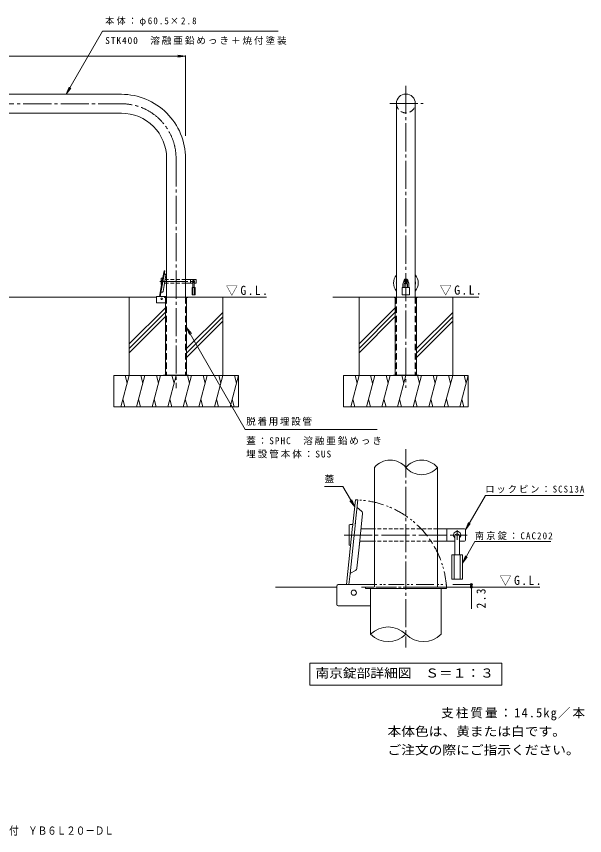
# Model space of a CAD drawing. Units: millimetres, scale not verified, with parts at other scales. Extents: x -1825 to 1818, y -1387 to 1239.
# Drawn here: x -4 to 1818, y -1387 to 1239 of the extents above; entities that cross this region are included whole.
import ezdxf
from ezdxf.enums import TextEntityAlignment as Align

# ---------------------------------------------------------------- set-up
doc = ezdxf.new("R2010")
doc.units = ezdxf.units.MM
doc.header["$LTSCALE"] = 10
doc.header["$PDMODE"] = 32
doc.header["$PDSIZE"] = 8
for name, pattern in [('CHAIN1', [8, 5, -1, 1, -1]), ('CHAIN2', [12, 9, -1, 1, -1]), ('DASHED1', [1.8, 1.2, -0.6]), ('DASHED2', [3, 2, -1]), ('DOUBLE_CHAIN1', [8.8, 5, -1, 0.6, -0.6, 0.6, -1])]:
    doc.linetypes.add(name, pattern=pattern)
for name, color, linetype, lineweight in [('C-0', 4, 'Continuous', 9), ('C-1', 7, 'Continuous', 9), ('C-2', 4, 'Continuous', 9), ('C-3', 3, 'DASHED2', 9), ('C-4', 7, 'Continuous', 9), ('C-5', 7, 'Continuous', 9), ('C-6', 7, 'Continuous', 9), ('C-A', 2, 'Continuous', 9), ('C-E', 6, 'Continuous', 5), ('D-0', 4, 'Continuous', 9), ('D-1', 3, 'Continuous', 9), ('D-2', 4, 'Continuous', 9), ('D-4', 7, 'Continuous', 9), ('D-5', 7, 'Continuous', 9), ('D-6', 7, 'Continuous', 9), ('D-A', 2, 'Continuous', 9), ('D-E', 6, 'Continuous', 5)]:
    doc.layers.add(name, color=color, linetype=linetype, lineweight=lineweight)
doc.layers.add('F-5_F-5ﾚｲﾔ', color=2, linetype='Continuous')
doc.layers.add('F-F_F-Fﾚｲﾔ', color=2, linetype='Continuous')
doc.styles.add('ＭＳ ゴシック', font='')
doc.styles.get('ＭＳ ゴシック').set_extended_font_data('MS Gothic')

msp = doc.modelspace()

# ---------------------------------------------------------------- linework, layer by layer
at = {"layer": 'C-0', "color": 7, "linetype": 'CHAIN2'}
for p, q in [((1245.25, 1016.02), (1245.25, 47.85)), ((-461.42, 958.61), (333.33, 958.61)), ((1193.36, 959.5), (1300.39, 959.5)), ((508.33, 783.61), (508.33, 46.96)), ((456.47, 389.1), (575.07, 389.1))]:
    msp.add_line(p, q, dxfattribs=at)
at = {"layer": 'C-0'}
for p, q in [((1238.25, 389.94), (1238.25, 388.03)), ((1252.25, 389.94), (1252.25, 388.03)), ((470.83, 338.86), (508.33, 338.86)), ((470.83, 338.86), (470.83, 337.36)), ((470.83, 337.36), (474.33, 337.36)), ((474.33, 337.36), (474.33, 88.86)), ((545.83, 338.86), (508.33, 338.86)), ((542.33, 337.36), (542.33, 88.86)), ((542.33, 337.36), (545.83, 337.36)), ((545.83, 338.86), (545.83, 337.36)), ((545.83, 338.86), (545.83, 337.36)), ((1207.75, 338.86), (1227.75, 338.86)), ((1207.75, 338.86), (1207.75, 337.36)), ((1207.75, 338.86), (1207.75, 337.36)), ((1207.75, 337.36), (1211.25, 337.36)), ((1211.25, 337.36), (1211.25, 88.86)), ((1282.75, 338.86), (1262.75, 338.86)), ((1279.25, 337.36), (1279.25, 88.86)), ((1282.75, 337.36), (1279.25, 337.36)), ((1282.75, 338.86), (1282.75, 337.36))]:
    msp.add_line(p, q, dxfattribs=at)
at = {"layer": 'C-0', "linetype": 'DASHED2'}
for p, q in [((475.83, 337.36), (475.83, 88.86)), ((540.83, 337.36), (540.83, 88.86)), ((1212.75, 337.36), (1212.75, 88.86)), ((1277.75, 337.36), (1277.75, 88.86))]:
    msp.add_line(p, q, dxfattribs=at)
at = {"layer": 'C-0', "color": 7, "linetype": 'CHAIN2'}
msp.add_arc((333.33, 783.61), 175, 0, 90.00024, dxfattribs=at)
at = {"layer": 'C-0'}
for centre, start, end in [((1245.25, 389.94), 359.99939, 180.00061), ((1245.25, 388.03), 179.99939, 187.6925), ((1245.25, 388.03), 229.58139, 310.41597), ((1245.25, 388.03), 352.30522, 0.00061)]:
    msp.add_arc(centre, 7, start, end, dxfattribs=at)
at = {"layer": 'C-0', "linetype": 'DASHED2'}
for centre, start, end in [((474.33, 337.36), 0, 90), ((542.33, 337.36), 90, 180), ((1211.25, 337.36), 0, 90), ((1279.25, 337.36), 90, 180)]:
    msp.add_arc(centre, 1.5, start, end, dxfattribs=at)
at = {"layer": 'C-1', "color": 3}
for p, q in [((1215, 443.84), (1215, 338.86)), ((1275.5, 428.34), (1275.5, 338.86)), ((445.58, 322.16), (445.58, 339.66)), ((447.08, 341.16), (478.08, 341.16)), ((447.08, 320.66), (474.33, 320.66))]:
    msp.add_line(p, q, dxfattribs=at)
at = {"layer": 'C-1'}
for p, q in [((468.33, 88.86), (548.33, 88.86)), ((468.33, 88.86), (468.33, 87.36)), ((495.83, 88.86), (495.83, 87.36)), ((520.83, 88.86), (520.83, 87.36)), ((548.33, 88.86), (548.33, 87.36)), ((1205.25, 88.86), (1205.25, 87.36)), ((1285.25, 88.86), (1205.25, 88.86)), ((1232.75, 88.86), (1232.75, 87.36)), ((1257.75, 88.86), (1257.75, 87.36)), ((1285.25, 88.86), (1285.25, 87.36))]:
    msp.add_line(p, q, dxfattribs=at)
at = {"layer": 'C-1', "color": 3}
for centre, start, end in [((447.08, 339.66), 90, 180), ((447.08, 322.16), 180, 270)]:
    msp.add_arc(centre, 1.5, start, end, dxfattribs=at)
at = {"layer": 'C-2', "color": 3}
for p, q in [((-461.42, 988.86), (333.33, 988.86)), ((1215, 959.5), (1215, 409.47)), ((1275.5, 959.5), (1275.5, 409.54)), ((-461.42, 928.36), (333.33, 928.36)), ((478.08, 783.61), (478.08, 338.86)), ((538.58, 783.61), (538.58, 338.86))]:
    msp.add_line(p, q, dxfattribs=at)
at = {"layer": 'C-2'}
for p, q in [((457.77, 341.16), (472.16, 422.8)), ((455.43, 341.16), (465.31, 397.16)), ((470.18, 377.01), (475.72, 408.4)), ((474.88, 411.04), (471.07, 414.86)), ((466.62, 356.83), (471.12, 382.34)), ((464.95, 354.64), (460.04, 352.35))]:
    msp.add_line(p, q, dxfattribs=at)
msp.add_lwpolyline([(465.08, 395.87), (469.9, 423.2), (472.16, 422.8)], dxfattribs=at)
at = {"layer": 'C-2', "color": 3}
for centre, radius, end in [((333.33, 783.61), 205.25, 90.00023), ((1245.25, 959.5), 30.25, 180), ((333.33, 783.61), 144.75, 90.0002)]:
    msp.add_arc(centre, radius, 0, end, dxfattribs=at)
at = {"layer": 'C-2', "color": 3, "linetype": 'DASHED2'}
msp.add_arc((1245.25, 959.5), 30.25, 180.00047, 0.00047, dxfattribs=at)
at = {"layer": 'C-2'}
for centre, radius, start, end in [((471.56, 415.35), 0.7, 169.99799, 224.99889), ((472.76, 408.92), 3, 349.99956, 44.99919), ((460.34, 351.71), 0.7, 115.00227, 170.00244), ((463.67, 357.35), 3, 295.00172, 349.99965)]:
    msp.add_arc(centre, radius, start, end, dxfattribs=at)
for major_axis, start_param, end_param in [((39.75, 0), 2.435662, 3.8475233), ((39.75, 0), 5.5772489, 6.9870586), ((30.75, 0), 2.9610315, 3.3221538), ((30.75, 0), 6.1025973, 6.4637734)]:
    msp.add_ellipse((1245.25, 384), major_axis=major_axis, ratio=0.9945, start_param=start_param, end_param=end_param, dxfattribs=at)
at = {"layer": 'C-3'}
for p, q in [((478.08, 338.86), (478.08, 88.86)), ((538.58, 338.86), (538.58, 88.86)), ((1215, 338.86), (1215, 88.86)), ((1275.5, 338.86), (1275.5, 88.86))]:
    msp.add_line(p, q, dxfattribs=at)
at = {"layer": 'C-4'}
for p, q in [((-1461.42, 1110.75), (538.58, 1110.75)), ((538.58, 1110.75), (513.79, 1114.01)), ((538.58, 1110.75), (513.79, 1107.49)), ((538.58, 1113.75), (538.58, 855.69))]:
    msp.add_line(p, q, dxfattribs=at)
at = {"layer": 'C-5'}
for p, q in [((156.09, 988.86), (272.71, 1190.86)), ((272.71, 1190.86), (836.08, 1190.86)), ((156.09, 988.86), (165.66, 1011.96)), ((156.09, 988.86), (171.31, 1008.69)), ((1242.75, 384.33), (1242.75, 393.87)), ((1247.75, 384.33), (1247.75, 393.87)), ((542.33, 241.72), (557.55, 221.88)), ((542.33, 241.72), (551.9, 218.62)), ((542.33, 241.72), (729.68, -85.11)), ((1153.23, -85.11), (729.68, -85.11))]:
    msp.add_line(p, q, dxfattribs=at)
for centre, radius, start, end in [((1245.25, 389.1), 6, 349.8367, 190.1633), ((1243.75, 393.87), 1, 107.45982, 180), ((1246.75, 393.87), 1, 0, 72.54018), ((1245.25, 389.1), 6, 234.7027, 305.2973), ((1243.75, 384.33), 1, 180, 252.54018), ((1246.75, 384.33), 1, 287.45982, 0)]:
    msp.add_arc(centre, radius, start, end, dxfattribs=at)
at = {"layer": 'C-6'}
for p, q in [((460.59, 380.1), (460.59, 398.1)), ((461.59, 399.1), (465.65, 399.1)), ((478.08, 395.1), (473.37, 395.1)), ((571.59, 395.1), (538.58, 395.1)), ((554.59, 395.1), (554.59, 383.1)), ((572.59, 394.1), (572.59, 384.1)), ((462.12, 379.1), (461.59, 379.1)), ((478.08, 383.1), (471.26, 383.1)), ((562.34, 383.1), (538.58, 383.1)), ((571.59, 383.1), (566.84, 383.1))]:
    msp.add_line(p, q, dxfattribs=at)
at = {"layer": 'C-6', "linetype": 'DASHED1'}
for p, q in [((538.58, 395.1), (478.08, 395.1)), ((538.58, 383.1), (478.08, 383.1))]:
    msp.add_line(p, q, dxfattribs=at)
at = {"layer": 'C-6', "linetype": 'CHAIN1'}
msp.add_line((564.59, 393.61), (564.59, 384.55), dxfattribs=at)
at = {"layer": 'C-6', "color": 2}
for p, q in [((1233.25, 370.1), (1257.25, 370.1)), ((1235.75, 380.6), (1235.75, 370.1)), ((1240.25, 380.6), (1240.25, 370.1)), ((1250.25, 380.6), (1250.25, 370.1)), ((1254.75, 380.6), (1254.75, 370.1)), ((1257.25, 370.1), (1257.25, 346.6))]:
    msp.add_line(p, q, dxfattribs=at)
msp.add_lwpolyline([(1233.25, 370.1), (1233.25, 346.6), (1257.25, 346.6)], dxfattribs=at)
at = {"layer": 'C-6'}
for centre, radius, start, end in [((461.59, 398.1), 1, 90, 180), ((571.59, 394.1), 1, 0, 90), ((461.59, 380.1), 1, 180, 270), ((564.59, 389.1), 3.5, 310.00473, 229.99223), ((571.59, 384.1), 1, 270, 0)]:
    msp.add_arc(centre, radius, start, end, dxfattribs=at)
at = {"layer": 'C-6', "color": 2}
for radius, start, end in [(9.5, 105.25735, 180), (5, 119.99915, 180), (9.5, 0, 74.74271), (5, 0, 60.00085)]:
    msp.add_arc((1245.25, 380.6), radius, start, end, dxfattribs=at)
at = {"layer": 'C-A'}
for p, q in [((559.59, 370.1), (569.59, 370.1)), ((561.84, 370.1), (561.84, 346.6)), ((562.34, 387.85), (562.34, 370.1)), ((566.84, 387.85), (566.84, 370.1)), ((567.34, 370.1), (567.34, 346.6)), ((569.59, 370.1), (569.59, 346.6))]:
    msp.add_line(p, q, dxfattribs=at)
msp.add_lwpolyline([(559.59, 370.1), (559.59, 346.6), (569.59, 346.6)], dxfattribs=at)
msp.add_arc((564.59, 387.85), 2.25, 0, 180, dxfattribs=at)
at = {"layer": 'C-E'}
for p, q in [((-1368.42, 338.86), (445.58, 338.86)), ((358.33, 87.36), (358.33, 338.86)), ((545.83, 338.86), (798.16, 338.86)), ((658.33, 87.36), (658.33, 338.86)), ((1011.03, 338.86), (1478.65, 338.86)), ((1095.25, 87.36), (1095.25, 338.86)), ((1395.25, 87.36), (1395.25, 338.86)), ((474.33, 304.67), (358.33, 188.67)), ((474.33, 290.53), (358.33, 174.53)), ((658.33, 289.79), (542.33, 173.79)), ((1211.25, 304.67), (1095.25, 188.67)), ((1211.25, 290.53), (1095.25, 174.53)), ((1395.25, 289.79), (1279.25, 173.79)), ((474.33, 276.39), (358.33, 160.39)), ((658.33, 275.65), (542.33, 159.65)), ((1211.25, 276.39), (1095.25, 160.39)), ((1395.25, 275.65), (1279.25, 159.65)), ((658.33, 261.5), (542.33, 145.5)), ((1395.25, 261.5), (1279.25, 145.5)), ((308.33, -12.64), (308.33, 87.36)), ((708.33, 87.36), (308.33, 87.36)), ((358.33, 87.36), (331.53, -12.64)), ((345.28, 87.36), (351.8, 63.01)), ((408.33, 87.36), (381.53, -12.64)), ((395.28, 87.36), (401.8, 63.01)), ((458.33, 87.36), (431.53, -12.64)), ((445.28, 87.36), (451.8, 63.01)), ((508.33, 87.36), (481.53, -12.64)), ((495.28, 87.36), (501.8, 63.01)), ((558.33, 87.36), (531.53, -12.64)), ((545.28, 87.36), (551.8, 63.01)), ((608.33, 87.36), (581.53, -12.64)), ((595.28, 87.36), (601.8, 63.01)), ((658.33, 87.36), (631.53, -12.64)), ((645.28, 87.36), (651.8, 63.01)), ((708.33, 87.36), (681.53, -12.64)), ((695.28, 87.36), (701.8, 63.01)), ((708.33, -12.64), (708.33, 87.36)), ((1045.25, 87.36), (1445.25, 87.36)), ((1045.25, -12.64), (1045.25, 87.36)), ((1095.25, 87.36), (1068.45, -12.64)), ((1082.2, 87.36), (1088.72, 63.01)), ((1145.25, 87.36), (1118.45, -12.64)), ((1132.2, 87.36), (1138.72, 63.01)), ((1195.25, 87.36), (1168.45, -12.64)), ((1182.2, 87.36), (1188.72, 63.01)), ((1245.25, 87.36), (1218.45, -12.64)), ((1232.2, 87.36), (1238.72, 63.01)), ((1295.25, 87.36), (1268.45, -12.64)), ((1282.2, 87.36), (1288.72, 63.01)), ((1345.25, 87.36), (1318.45, -12.64)), ((1332.2, 87.36), (1338.72, 63.01)), ((1395.25, 87.36), (1368.45, -12.64)), ((1382.2, 87.36), (1388.72, 63.01)), ((1445.25, 87.36), (1418.45, -12.64)), ((1432.2, 87.36), (1438.72, 63.01)), ((1445.25, -12.64), (1445.25, 87.36)), ((344.58, -12.64), (338.06, 11.71)), ((394.58, -12.64), (388.06, 11.71)), ((444.58, -12.64), (438.06, 11.71)), ((494.58, -12.64), (488.06, 11.71)), ((544.58, -12.64), (538.06, 11.71)), ((594.58, -12.64), (588.06, 11.71)), ((644.58, -12.64), (638.06, 11.71)), ((694.58, -12.64), (688.06, 11.71)), ((1081.5, -12.64), (1074.98, 11.71)), ((1131.5, -12.64), (1124.98, 11.71)), ((1181.5, -12.64), (1174.98, 11.71)), ((1231.5, -12.64), (1224.98, 11.71)), ((1281.5, -12.64), (1274.98, 11.71)), ((1331.5, -12.64), (1324.98, 11.71)), ((1381.5, -12.64), (1374.98, 11.71)), ((1431.5, -12.64), (1424.98, 11.71)), ((708.33, -12.64), (308.33, -12.64)), ((1045.25, -12.64), (1445.25, -12.64)), ((1375.25, -590.32), (1375.59, -590.32))]:
    msp.add_line(p, q, dxfattribs=at)
at = {"layer": 'C-E', "color": 4, "lineweight": 9}
msp.add_circle((461.98, 333.36), 2.5, dxfattribs=at)
at = {"layer": 'D-0', "color": 7, "linetype": 'CHAIN2'}
for p, q in [((1245.25, -148.89), (1245.25, -784.21)), ((1046.88, -423.65), (1442.23, -423.65))]:
    msp.add_line(p, q, dxfattribs=at)
at = {"layer": 'D-0', "linetype": 'DOUBLE_CHAIN1'}
for p, q in [((1101.66, -582.65), (1289.59, -582.65)), ((1137.54, -590.32), (1102.46, -590.32)), ((1375.25, -590.32), (1137.54, -590.32))]:
    msp.add_line(p, q, dxfattribs=at)
at = {"layer": 'D-0'}
for p, q in [((1120.16, -595.32), (1375.25, -595.32)), ((1131.91, -595.32), (1131.91, -741.63)), ((1358.58, -595.32), (1358.58, -741.63)), ((1375.25, -590.32), (1375.25, -595.32))]:
    msp.add_line(p, q, dxfattribs=at)
msp.add_lwpolyline([(1115.25, -590.32), (1115.25, -595.32), (1131.91, -595.32)], dxfattribs=at)
at = {"layer": 'D-0', "linetype": 'DOUBLE_CHAIN1'}
msp.add_lwpolyline([(1285.22, -582.65), (1375.25, -582.65), (1375.25, -590.32)], dxfattribs=at)
msp.add_arc((1078.25, -608.65), 297.56, 3.53229, 87.53222, dxfattribs=at)
at = {"layer": 'D-0'}
for centre, start, end in [((1188.58, -798.78), 45.23975, 134.76025), ((1188.58, -684.49), 225.23975, 314.76025), ((1301.91, -684.49), 225.23975, 314.76025)]:
    msp.add_arc(centre, 80.48, start, end, dxfattribs=at)
at = {"layer": 'D-1'}
for p, q in [((1144.41, -207), (1144.41, -590.32)), ((1346.08, -207), (1346.08, -590.32)), ((1144.41, -443.65), (1144.41, -590.32)), ((1023.58, -645.98), (1023.58, -587.65)), ((1064.27, -582.65), (1028.58, -582.65)), ((1144.41, -582.65), (1062.55, -582.65)), ((1028.58, -650.98), (1131.91, -650.98))]:
    msp.add_line(p, q, dxfattribs=at)
for centre, radius, start, end in [((1194.83, -249.8), 66.14, 40.32983, 139.67017), ((1295.67, -249.8), 66.14, 40.32983, 139.67017), ((1295.67, -164.2), 66.14, 220.32983, 319.67017), ((1028.58, -587.65), 5, 90, 180), ((1028.58, -645.98), 5, 180, 270)]:
    msp.add_arc(centre, radius, start, end, dxfattribs=at)
at = {"layer": 'D-2'}
for p, q in [((1082.75, -390.4), (1091.06, -311.36)), ((1103.1, -347.34), (1089.52, -335.54)), ((1095.38, -461.6), (1106.49, -355.94)), ((1083.47, -383.6), (1066.21, -547.76)), ((1054.84, -582.65), (1074.48, -395.75)), ((1088.24, -529.54), (1097.27, -443.65)), ((1066.21, -547.76), (1062.55, -582.65)), ((1083.19, -537.21), (1067.4, -545.97))]:
    msp.add_line(p, q, dxfattribs=at)
at = {"layer": 'D-2', "color": 6, "linetype": 'DOUBLE_CHAIN1', "lineweight": 5}
for p, q in [((1302.61, -590.32), (1137.54, -590.32)), ((1295.78, -590.32), (1375.25, -590.32))]:
    msp.add_line(p, q, dxfattribs=at)
at = {"layer": 'D-2'}
msp.add_lwpolyline([(1074.03, -400.09), (1083.44, -310.56), (1091.06, -311.36)], dxfattribs=at)
for centre, radius, start, end in [((1091.05, -333.78), 2.33, 173.99799, 228.99889), ((1096.54, -354.89), 10, 353.99956, 48.99919), ((1068.53, -548.01), 2.33, 119.00227, 174.00244), ((1078.29, -528.5), 10, 299.00172, 353.99965)]:
    msp.add_arc(centre, radius, start, end, dxfattribs=at)
at = {"layer": 'D-4'}
for p, q in [((1376.26, -403.65), (1376.26, -443.65)), ((1458.19, -582.65), (1395.25, -582.65)), ((1458.19, -590.32), (1395.25, -590.32)), ((1455.19, -582.65), (1455.19, -660.44))]:
    msp.add_line(p, q, dxfattribs=at)
for p in [(1455.19, -582.65), (1455.19, -590.32)]:
    msp.add_point(p, dxfattribs=at)
at = {"layer": 'D-5'}
for p, q in [((1043.19, -268.05), (984.38, -268.05)), ((1081.02, -333.57), (1043.19, -268.05)), ((1081.02, -333.57), (1065.8, -313.73)), ((1081.02, -333.57), (1071.45, -310.47)), ((1436.26, -406.98), (1445.83, -383.89)), ((1436.26, -406.98), (1451.48, -387.15)), ((1426.26, -513.47), (1435.83, -490.38)), ((1426.26, -513.47), (1441.48, -493.64)), ((937.25, -834.56), (1553.25, -834.56)), ((937.25, -834.56), (937.25, -904.56)), ((1553.25, -834.56), (1553.25, -904.56)), ((937.25, -904.56), (1553.25, -904.56))]:
    msp.add_line(p, q, dxfattribs=at)
for points in [[(1436.26, -406.98), (1500.04, -296.52), (1814.41, -296.52)], [(1426.26, -513.47), (1466.43, -443.98), (1710.03, -443.98)]]:
    msp.add_lwpolyline(points, dxfattribs=at)
at = {"layer": 'D-6'}
for p, q in [((1062.93, -453.65), (1062.93, -393.65)), ((1066.26, -390.32), (1075.05, -390.32)), ((1144.41, -403.65), (1101.47, -403.65)), ((1432.93, -403.65), (1346.08, -403.65)), ((1436.26, -406.98), (1436.26, -440.32)), ((1144.41, -443.65), (1097.27, -443.65)), ((1402.1, -443.65), (1346.08, -443.65)), ((1432.93, -443.65), (1417.1, -443.65)), ((1068.05, -456.98), (1066.26, -456.98))]:
    msp.add_line(p, q, dxfattribs=at)
at = {"layer": 'D-6', "linetype": 'DASHED1'}
for p, q in [((1346.08, -403.65), (1144.41, -403.65)), ((1346.08, -443.65), (1144.41, -443.65))]:
    msp.add_line(p, q, dxfattribs=at)
at = {"layer": 'D-6', "linetype": 'CHAIN1'}
msp.add_line((1409.6, -408.6), (1409.6, -438.8), dxfattribs=at)
at = {"layer": 'D-6'}
for centre, radius, start, end in [((1066.26, -393.65), 3.33, 90, 180), ((1409.6, -423.65), 11.67, 310.00473, 229.99223), ((1432.93, -406.98), 3.33, 0, 90), ((1432.93, -440.32), 3.33, 270, 0), ((1066.26, -453.65), 3.33, 180, 270)]:
    msp.add_arc(centre, radius, start, end, dxfattribs=at)
at = {"layer": 'D-A'}
for p, q in [((1402.1, -427.82), (1402.1, -486.98)), ((1417.1, -427.82), (1417.1, -486.98)), ((1392.93, -486.98), (1426.26, -486.98)), ((1400.43, -486.98), (1400.43, -565.32)), ((1418.76, -486.98), (1418.76, -565.32)), ((1426.26, -486.98), (1426.26, -565.32))]:
    msp.add_line(p, q, dxfattribs=at)
msp.add_lwpolyline([(1392.93, -486.98), (1392.93, -565.32), (1426.26, -565.32)], dxfattribs=at)
msp.add_circle((1078.25, -608.65), 8.33, dxfattribs=at)
msp.add_circle((1078.25, -608.65), 8.33, dxfattribs=at)
msp.add_arc((1409.6, -427.82), 7.5, 0, 180, dxfattribs=at)
at = {"layer": 'D-E'}
for p, q in [((1023.58, -590.32), (826.73, -590.32)), ((1375.59, -590.32), (1674.25, -590.32))]:
    msp.add_line(p, q, dxfattribs=at)

# ---------------------------------------------------------------- texts
at = {"layer": 'C-5', "char_height": 21.99, "attachment_point": 7, "style": 'ＭＳ ゴシック'}
for s, insert in [('\\T1.25;\\W0.95;本体：φ60.5×2.8', (281.08, 1207.45)), ('\\T1.2;STK400\u3000溶融亜鉛めっき＋焼付塗装', (281.08, 1147.71)), ('\\T1.17;脱着用埋設管', (733.25, -73.25)), ('\\T1.2;蓋：SPHC\u3000溶融亜鉛めっき', (733.25, -135.04)), ('\\T1.2;埋設管本体：SUS', (733.25, -177.59))]:
    msp.add_mtext(s, dxfattribs=dict(at, insert=insert))
at = {"layer": 'C-5', "color": 2, "char_height": 29.33, "attachment_point": 7, "style": 'ＭＳ ゴシック'}
for insert in [(668.24, 343.2), (1353.7, 344.09)]:
    msp.add_mtext('\\T1.22;\\W0.95;▽G.L.', dxfattribs=dict(at, insert=insert))
at = {"layer": 'D-4', "color": 2, "insert": (1545.48, -586.18), "char_height": 29.33, "attachment_point": 7, "style": 'ＭＳ ゴシック'}
msp.add_mtext('\\T1.22;\\W0.95;▽G.L.', dxfattribs=at)
at = {"layer": 'D-4', "color": 2, "insert": (1501.19, -658.83), "char_height": 29.33, "attachment_point": 7, "rotation": 90, "style": 'ＭＳ ゴシック'}
msp.add_mtext('\\T1.27;\\W0.9;2.3', dxfattribs=at)
at = {"layer": 'D-5', "style": 'ＭＳ ゴシック'}
msp.add_text('蓋', height=21.99, dxfattribs=at).set_placement((984.38, -261.38), align=Align.BOTTOM_LEFT)
at = {"layer": 'D-5', "color": 2, "style": 'ＭＳ ゴシック', "width": 1.1}
msp.add_text('南京錠部詳細図\u3000Ｓ＝１：３', height=29.33, dxfattribs=at).set_placement((955.25, -889.56), align=Align.BOTTOM_LEFT)
at = {"layer": 'D-5', "char_height": 21.99, "attachment_point": 7, "style": 'ＭＳ ゴシック'}
for s, insert in [('\\T1.23;\\W0.95;ロックピン：SCS13A', (1500.04, -289.86)), ('\\T1.25;\\W0.95;南京錠：CAC202', (1466.43, -439.85))]:
    msp.add_mtext(s, dxfattribs=dict(at, insert=insert))
at = {"layer": 'F-5_F-5ﾚｲﾔ', "style": 'ＭＳ ゴシック', "width": 1.1}
for s, p in [('本体色は、黄または白です。', (1186.28, -1076.57)), ('ご注文の際にご指示ください。', (1186.28, -1136.04))]:
    msp.add_text(s, height=29.33, dxfattribs=at).set_placement(p, align=Align.BOTTOM_LEFT)
at = {"layer": 'F-5_F-5ﾚｲﾔ', "insert": (1358.49, -1017.74), "char_height": 29.33, "attachment_point": 7, "style": 'ＭＳ ゴシック'}
msp.add_mtext('\\T1.17;支柱質量：14.5kg／本', dxfattribs=at)
at = {"layer": 'F-F_F-Fﾚｲﾔ', "style": 'ＭＳ ゴシック', "width": 0.85}
msp.add_text('車止め\u3000スチール製\u3000アーチ型\u3000脱着式\u3000スチール製蓋\u3000鍵付\u3000ＹＢ６Ｌ２０－ＤＬ', height=25.66, dxfattribs=at).set_placement((-851.36, -1391.94), align=Align.BOTTOM_LEFT)

doc.saveas('drawing.dxf')
